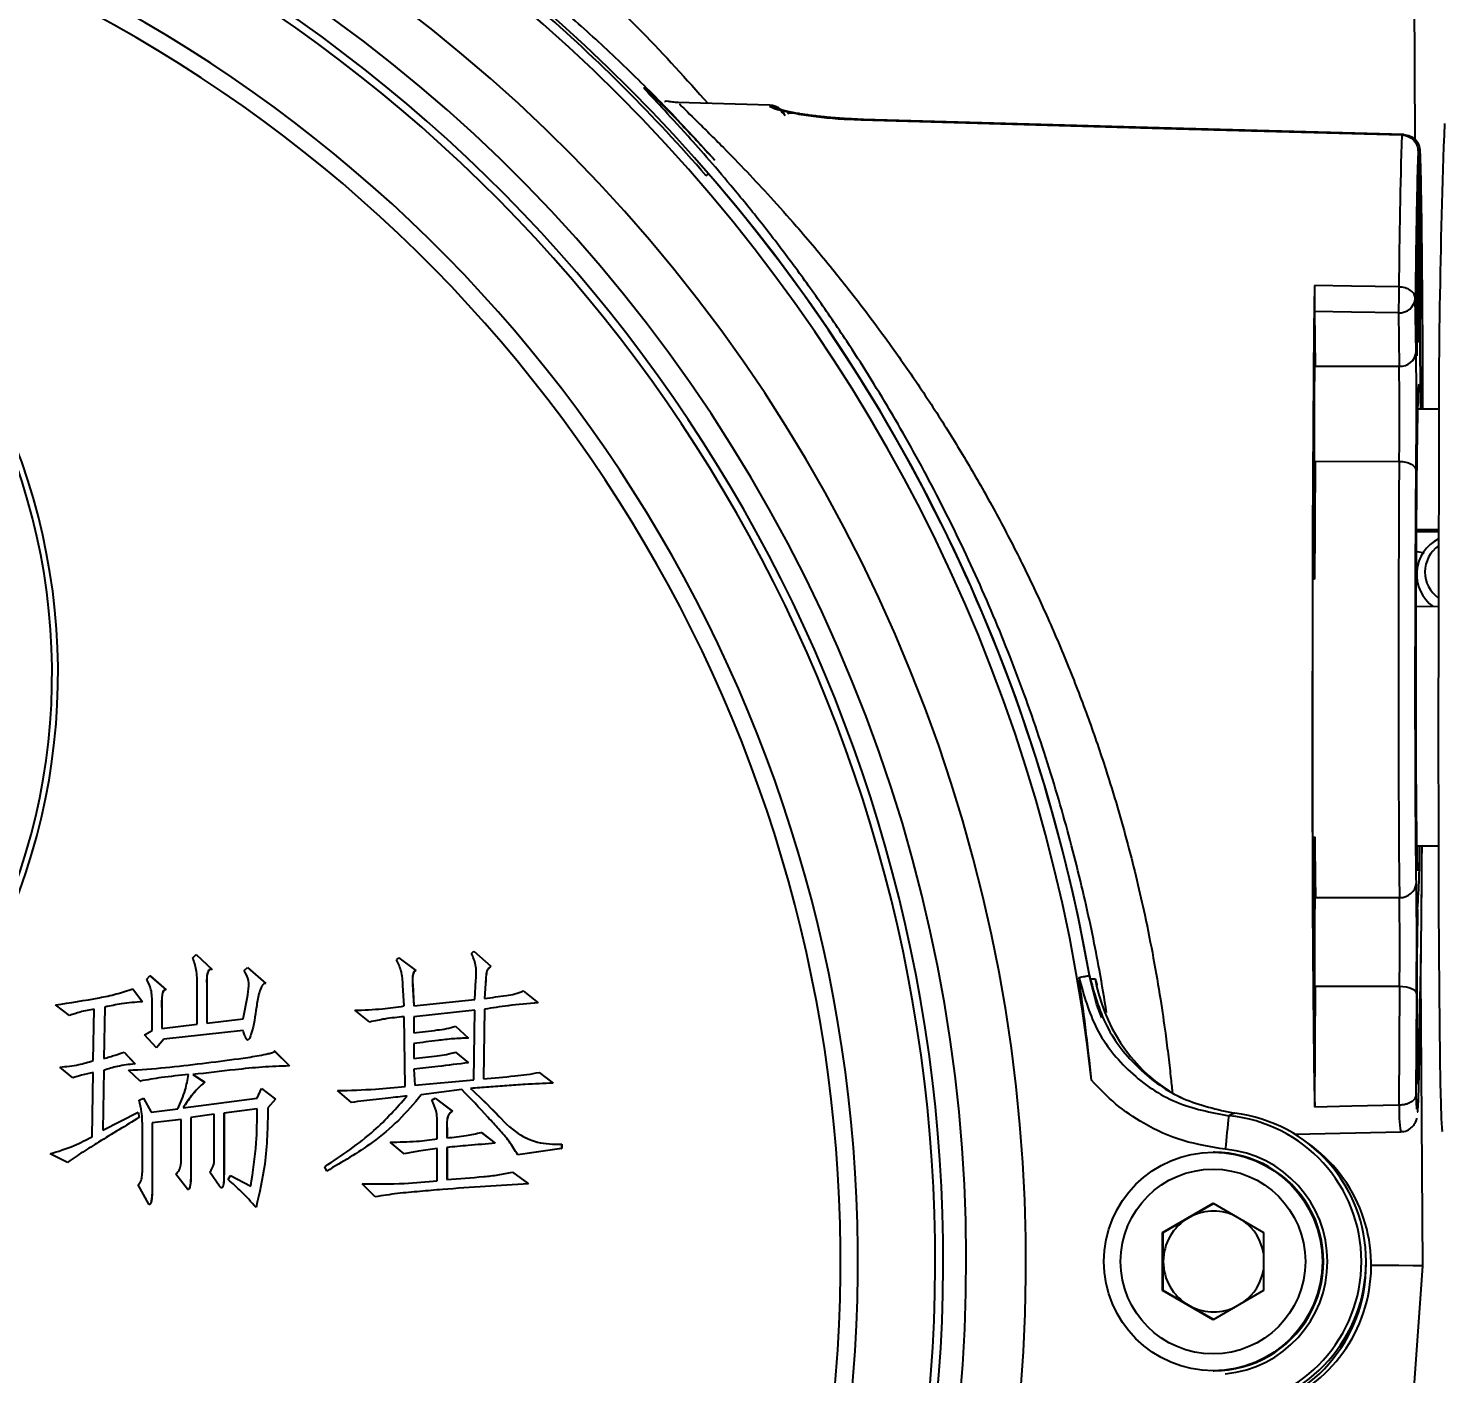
# Model space of a CAD drawing. Header units: millimetres. Extents: x 2312 to 3992, y 755 to 1943.
# Drawn here: x 2915.8 to 2991.4, y 1665 to 1737.1 of the extents above; entities that cross this region are included whole.
import ezdxf

# ---------------------------------------------------------------- set-up
doc = ezdxf.new("R2010")
doc.units = ezdxf.units.MM
doc.layers.add('标注', color=3, linetype='Continuous', lineweight=13)
doc.styles.add('SLDTEXTSTYLE1', font='txt.shx', dxfattribs={"width": 0.7, "bigfont": 'gbcbig.shx'})
doc.dimstyles.new('SLDDIMSTYLE12$0', dxfattribs={"dimtxt": 12, "dimasz": 10, "dimexe": 0, "dimexo": 0.0625, "dimgap": 0.875, "dimtad": 1, "dimdec": 1, "dimlfac": 1.8, "dimrnd": 1e-09, "dimzin": 12, "dimdsep": 46, "dimtxsty": 'SLDTEXTSTYLE1', "dimcen": 0.09, "dimdle": 8.16, "dimclrd": 3, "dimclre": 3, "dimadec": 0, "dimazin": 3, "dimtfac": 1, "dimtdec": 1, "dimtofl": 0, "dimtmove": 0, "dimatfit": 3, "dimfxl": 0, "dimfrac": 2, "dimtolj": 1, "dimlwd": 5, "dimlwe": 5, "dimarcsym": 0})

# ---------------------------------------------------------------- blocks, each defined once
blk = doc.blocks.new('*D45')
at = {"layer": 'Defpoints', "color": 0, "transparency": 16777216}
for p in [(2923.809, 1855.641), (2923.809, 1839.674), (2684.601, 1694.135)]:
    blk.add_point(p, dxfattribs=at)
at = {"layer": '标注', "color": 3, "lineweight": 5, "transparency": 16777216}
blk.add_line((2684.601, 1694.197), (2684.601, 1855.641), dxfattribs=at)
at = {"layer": '标注', "color": 3, "linetype": 'Continuous', "lineweight": 5, "transparency": 16777216}
for p, q in [((2694.601, 1855.641), (2913.809, 1855.641)), ((2923.809, 1839.736), (2923.809, 1855.641))]:
    blk.add_line(p, q, dxfattribs=at)
at = {"layer": '标注', "color": 3, "transparency": 16777216}
for points in [[(2694.601, 1857.308), (2694.601, 1853.974), (2684.601, 1855.641)], [(2913.809, 1857.308), (2913.809, 1853.974), (2923.809, 1855.641)]]:
    blk.add_solid(points, dxfattribs=at)
at = {"layer": '标注', "color": 0, "transparency": 16777216, "insert": (2804.205, 1867.944), "char_height": 10, "attachment_point": 5, "style": 'SLDTEXTSTYLE1'}
blk.add_mtext('\\A1;{\\H2.28571x;290}', dxfattribs=at)
blk = doc.blocks.new('*D30')
at = {"layer": 'Defpoints', "color": 0, "transparency": 16777216}
for p in [(2936.869, 1849.508), (2978.693, 1580.673), (3081.89, 1580.673)]:
    blk.add_point(p, dxfattribs=at)
at = {"layer": '标注', "color": 3, "lineweight": 5, "transparency": 16777216}
blk.add_line((2936.931, 1849.508), (3081.89, 1849.508), dxfattribs=at)
at = {"layer": '标注', "color": 3, "linetype": 'Continuous', "lineweight": 5, "transparency": 16777216}
for p, q in [((3081.89, 1839.508), (3081.89, 1590.673)), ((2978.755, 1580.673), (3081.89, 1580.673))]:
    blk.add_line(p, q, dxfattribs=at)
at = {"layer": '标注', "color": 3, "transparency": 16777216}
for points in [[(3080.223, 1839.508), (3083.556, 1839.508), (3081.89, 1849.508)], [(3080.223, 1590.673), (3083.556, 1590.673), (3081.89, 1580.673)]]:
    blk.add_solid(points, dxfattribs=at)
at = {"layer": '标注', "color": 0, "transparency": 16777216, "insert": (3069.586, 1715.09), "char_height": 10, "attachment_point": 5, "rotation": 90, "style": 'SLDTEXTSTYLE1'}
blk.add_mtext('\\A1;{\\H2.28571x;235}', dxfattribs=at)

msp = doc.modelspace()

# ---------------------------------------------------------------- linework, layer by layer
at = {"color": 7, "linetype": 'Continuous', "lineweight": 25}
for p, q in [((2990.101, 1731.145), (2989.817, 1774.316)), ((2955.524, 1733), (2950.566, 1733.14)), ((2955.506, 1732.953), (2955.797, 1732.813)), ((2955.523, 1732.953), (2955.506, 1732.953)), ((2960.529, 1732.23), (2959.569, 1732.281)), ((2959.65, 1732.244), (2960.414, 1732.212)), ((2960.414, 1732.212), (2960.416, 1732.21)), ((2990.254, 1730.523), (2990.252, 1723.996)), ((2990.34, 1723.996), (2990.366, 1730.523)), ((2952.109, 1729.217), (2952.236, 1729.318)), ((2990.383, 1726.095), (2990.424, 1726.095)), ((2990.145, 1719.786), (2990.101, 1722.653)), ((2984.695, 1721.945), (2984.739, 1719.017)), ((2989.195, 1721.875), (2989.239, 1719.008)), ((2984.739, 1719.017), (2989.239, 1719.008)), ((2991.388, 1716.712), (2990.28, 1716.714)), ((2984.74, 1713.922), (2989.24, 1713.912)), ((2991.353, 1710.237), (2990.162, 1710.24)), ((2990.169, 1710.154), (2991.353, 1710.152)), ((2990.204, 1709.082), (2990.569, 1709.021)), ((2984.601, 1707.627), (2984.702, 1707.627)), ((2991.339, 1706.128), (2990.142, 1706.131)), ((2984.596, 1693.785), (2984.715, 1693.784)), ((2990.23, 1693.314), (2991.338, 1693.312)), ((2984.752, 1690.552), (2984.744, 1690.856)), ((2984.752, 1690.552), (2989.252, 1690.543)), ((2924.608, 1687.317), (2924.78, 1687.489)), ((2924.78, 1687.489), (2925.642, 1686.685)), ((2924.78, 1687.489), (2924.785, 1687.489)), ((2924.785, 1687.489), (2925.646, 1686.685)), ((2939.542, 1687.547), (2939.657, 1687.662)), ((2939.657, 1687.662), (2940.576, 1686.857)), ((2939.657, 1687.662), (2939.662, 1687.662)), ((2939.662, 1687.662), (2940.581, 1686.857)), ((2927.365, 1686.628), (2927.537, 1686.8)), ((2927.537, 1686.8), (2928.514, 1685.938)), ((2935.522, 1687.202), (2935.636, 1687.317)), ((2935.636, 1687.317), (2936.556, 1686.628)), ((2935.636, 1687.317), (2935.641, 1687.317)), ((2935.641, 1687.317), (2936.56, 1686.628)), ((2940.576, 1686.857), (2940.581, 1686.857)), ((2922.138, 1686.168), (2922.31, 1686.34)), ((2922.31, 1686.34), (2923.172, 1685.594)), ((2922.31, 1686.34), (2922.315, 1686.34)), ((2922.315, 1686.34), (2923.177, 1685.594)), ((2925.642, 1686.685), (2925.646, 1686.685)), ((2936.556, 1686.628), (2936.56, 1686.628)), ((2939.715, 1685.077), (2939.772, 1686.111)), ((2972.678, 1686.179), (2972.955, 1686.178)), ((2990.499, 1670.814), (2990.396, 1686.421)), ((2921.391, 1685.651), (2921.908, 1684.962)), ((2921.391, 1685.651), (2921.396, 1685.651)), ((2921.396, 1685.651), (2921.913, 1684.962)), ((2923.172, 1685.594), (2923.177, 1685.594)), ((2924.838, 1683.755), (2924.838, 1685.823)), ((2925.355, 1685.766), (2925.355, 1683.813)), ((2925.355, 1685.766), (2925.359, 1685.766)), ((2925.359, 1685.766), (2925.359, 1683.813)), ((2935.924, 1684.732), (2935.866, 1685.823)), ((2936.383, 1685.881), (2936.441, 1684.732)), ((2936.383, 1685.881), (2936.388, 1685.881)), ((2936.388, 1685.881), (2936.445, 1684.732)), ((2940.289, 1685.938), (2940.232, 1685.134)), ((2940.294, 1685.938), (2940.236, 1685.134)), ((2940.289, 1685.938), (2940.294, 1685.938)), ((2942.299, 1685.536), (2943.104, 1684.904)), ((2942.299, 1685.536), (2942.304, 1685.536)), ((2942.304, 1685.536), (2943.108, 1684.904)), ((2984.714, 1679.317), (2984.758, 1685.798)), ((2984.758, 1685.798), (2989.258, 1685.788)), ((2989.258, 1685.788), (2989.215, 1679.415)), ((2990.165, 1685.402), (2990.128, 1679.96)), ((2918.003, 1684.215), (2917.256, 1684.789)), ((2919.266, 1681.802), (2919.324, 1684.56)), ((2919.898, 1684.675), (2919.841, 1681.917)), ((2919.902, 1684.675), (2919.845, 1681.917)), ((2919.898, 1684.675), (2919.902, 1684.675)), ((2921.908, 1684.962), (2921.913, 1684.962)), ((2922.425, 1683.411), (2922.425, 1684.847)), ((2922.942, 1684.56), (2922.942, 1683.526)), ((2922.942, 1684.56), (2922.947, 1684.56)), ((2922.947, 1684.56), (2922.947, 1683.526)), ((2934.086, 1683.87), (2933.281, 1684.502)), ((2936.441, 1684.732), (2939.715, 1685.077)), ((2939.715, 1684.502), (2936.441, 1684.158)), ((2939.715, 1684.502), (2936.445, 1684.158)), ((2939.657, 1680.768), (2939.715, 1684.502)), ((2940.232, 1684.56), (2940.174, 1680.826)), ((2940.236, 1684.56), (2940.179, 1680.826)), ((2940.232, 1684.56), (2940.236, 1684.56)), ((2943.104, 1684.904), (2943.108, 1684.904)), ((2918.003, 1684.215), (2918.007, 1684.215)), ((2922.942, 1683.526), (2924.838, 1683.755)), ((2925.355, 1683.813), (2927.308, 1684.043)), ((2934.086, 1683.87), (2934.09, 1683.87)), ((2935.981, 1680.424), (2935.924, 1684.158)), ((2936.441, 1684.158), (2936.441, 1683.296)), ((2936.441, 1684.158), (2936.445, 1684.158)), ((2936.445, 1684.158), (2936.445, 1683.296)), ((2922.023, 1683.181), (2922.425, 1683.411)), ((2922.655, 1682.492), (2922.023, 1683.181)), ((2923.057, 1682.951), (2922.655, 1682.492)), ((2923.062, 1682.951), (2922.66, 1682.492)), ((2927.308, 1683.411), (2923.057, 1682.951)), ((2923.057, 1682.951), (2923.062, 1682.951)), ((2927.312, 1683.411), (2923.062, 1682.951)), ((2938.681, 1683.641), (2939.37, 1683.009)), ((2938.681, 1683.641), (2938.685, 1683.641)), ((2938.685, 1683.641), (2939.375, 1683.009)), ((2939.37, 1683.009), (2939.375, 1683.009)), ((2920.932, 1682.262), (2921.506, 1681.63)), ((2920.932, 1682.262), (2920.936, 1682.262)), ((2920.936, 1682.262), (2921.511, 1681.63)), ((2922.655, 1682.492), (2922.66, 1682.492)), ((2927.545, 1682.921), (2927.551, 1682.921)), ((2928.973, 1682.319), (2929.778, 1681.515)), ((2928.973, 1682.319), (2928.978, 1682.319)), ((2928.978, 1682.319), (2929.782, 1681.515)), ((2936.441, 1682.722), (2936.441, 1681.917)), ((2938.681, 1682.262), (2939.37, 1681.688)), ((2938.681, 1682.262), (2938.685, 1682.262)), ((2938.685, 1682.262), (2939.375, 1681.688)), ((2918.175, 1680.883), (2917.486, 1681.458)), ((2921.506, 1681.63), (2921.511, 1681.63)), ((2929.778, 1681.515), (2929.782, 1681.515)), ((2939.37, 1681.688), (2939.375, 1681.688)), ((2918.175, 1680.883), (2918.179, 1680.883)), ((2919.209, 1677.724), (2919.266, 1681.171)), ((2919.841, 1681.285), (2919.783, 1678.069)), ((2919.845, 1681.285), (2919.788, 1678.071)), ((2919.841, 1681.285), (2919.845, 1681.285)), ((2921.794, 1680.711), (2921.162, 1681.285)), ((2921.794, 1680.711), (2921.798, 1680.711)), ((2924.608, 1681.056), (2925.24, 1680.654)), ((2924.608, 1681.056), (2924.613, 1681.056)), ((2924.613, 1681.056), (2925.244, 1680.654)), ((2936.441, 1681.343), (2936.498, 1680.481)), ((2936.441, 1681.343), (2936.445, 1681.343)), ((2936.445, 1681.343), (2936.503, 1680.482)), ((2936.498, 1680.481), (2939.657, 1680.768)), ((2943.161, 1681.171), (2943.908, 1680.596)), ((2943.161, 1681.171), (2943.166, 1681.171)), ((2943.166, 1681.171), (2943.912, 1680.596)), ((2925.24, 1680.654), (2925.244, 1680.654)), ((2928.054, 1679.792), (2928.284, 1680.309)), ((2928.284, 1680.309), (2929.031, 1679.735)), ((2933.109, 1679.562), (2932.362, 1680.194)), ((2939.025, 1680.251), (2936.843, 1679.964)), ((2939.485, 1680.309), (2939.489, 1680.309)), ((2943.908, 1680.596), (2943.912, 1680.596)), ((2990.128, 1679.96), (2990.166, 1679.205)), ((2921.736, 1679.677), (2921.966, 1679.792)), ((2921.966, 1679.792), (2922.368, 1679.045)), ((2921.966, 1679.792), (2921.97, 1679.792)), ((2921.97, 1679.792), (2922.372, 1679.046)), ((2922.368, 1679.045), (2923.804, 1679.218)), ((2924.091, 1679.275), (2928.054, 1679.792)), ((2928.054, 1679.218), (2926.274, 1678.988)), ((2928.059, 1679.218), (2926.278, 1678.988)), ((2929.031, 1679.735), (2928.629, 1679.275)), ((2933.109, 1679.562), (2933.114, 1679.562)), ((2937.417, 1679.677), (2937.589, 1679.792)), ((2937.589, 1679.792), (2938.508, 1679.103)), ((2937.589, 1679.792), (2937.594, 1679.792)), ((2937.594, 1679.792), (2938.513, 1679.103)), ((2977.636, 1679.766), (2977.462, 1679.854)), ((2919.783, 1678.069), (2921.679, 1679.045)), ((2921.679, 1679.045), (2921.736, 1678.758)), ((2921.679, 1679.045), (2921.683, 1679.045)), ((2921.736, 1678.758), (2921.741, 1678.758)), ((2923.976, 1678.643), (2922.425, 1678.471)), ((2922.425, 1678.471), (2922.425, 1675.082)), ((2922.425, 1678.471), (2922.43, 1678.471)), ((2923.976, 1678.643), (2922.43, 1678.471)), ((2922.43, 1678.471), (2922.43, 1675.082)), ((2923.976, 1676.69), (2923.976, 1678.643)), ((2925.757, 1678.93), (2924.493, 1678.758)), ((2924.493, 1678.758), (2924.493, 1675.714)), ((2924.493, 1678.758), (2924.498, 1678.758)), ((2925.757, 1678.93), (2924.498, 1678.758)), ((2924.498, 1678.758), (2924.498, 1675.714)), ((2925.757, 1676.633), (2925.757, 1678.93)), ((2926.274, 1678.988), (2926.274, 1675.714)), ((2926.274, 1678.988), (2926.278, 1678.988)), ((2926.278, 1678.988), (2926.278, 1675.714)), ((2938.508, 1679.103), (2938.513, 1679.103)), ((2921.908, 1675.943), (2921.908, 1678.241)), ((2937.704, 1677.609), (2937.704, 1678.356)), ((2938.221, 1678.184), (2938.221, 1677.667)), ((2938.221, 1678.184), (2938.226, 1678.184)), ((2938.226, 1678.184), (2938.226, 1677.667)), ((2940.059, 1677.954), (2940.806, 1677.379)), ((2940.059, 1677.954), (2940.064, 1677.954)), ((2940.064, 1677.954), (2940.811, 1677.379)), ((2983.648, 1677.857), (2989.321, 1677.993)), ((2935.924, 1676.805), (2935.177, 1677.437)), ((2937.704, 1675.369), (2937.704, 1677.092)), ((2938.221, 1677.15), (2938.221, 1675.426)), ((2938.221, 1677.15), (2938.226, 1677.15)), ((2938.226, 1677.15), (2938.226, 1675.426)), ((2940.806, 1677.379), (2940.811, 1677.379)), ((2944.367, 1677.092), (2942.012, 1676.747)), ((2944.372, 1677.092), (2942.017, 1676.747)), ((2944.367, 1677.322), (2944.367, 1677.092)), ((2944.367, 1677.322), (2944.372, 1677.322)), ((2944.367, 1677.092), (2944.372, 1677.092)), ((2944.372, 1677.322), (2944.372, 1677.092)), ((2979.343, 1676.889), (2979.281, 1676.889)), ((2917.888, 1676.345), (2916.969, 1676.805)), ((2917.888, 1676.345), (2917.892, 1676.345)), ((2935.924, 1676.805), (2935.928, 1676.805)), ((2942.012, 1676.747), (2942.017, 1676.747)), ((2924.321, 1674.909), (2923.689, 1675.714)), ((2924.493, 1675.714), (2924.498, 1675.714)), ((2926.044, 1675.082), (2925.527, 1675.828)), ((2926.274, 1675.714), (2926.278, 1675.714)), ((2926.504, 1675.426), (2926.618, 1675.656)), ((2926.618, 1675.656), (2927.71, 1675.082)), ((2926.618, 1675.656), (2926.623, 1675.656)), ((2926.623, 1675.656), (2927.714, 1675.082)), ((2931.788, 1675.886), (2931.673, 1676.116)), ((2931.788, 1675.886), (2931.792, 1675.886)), ((2941.725, 1675.828), (2942.587, 1675.197)), ((2941.725, 1675.828), (2941.73, 1675.828)), ((2922.253, 1674.105), (2921.679, 1675.139)), ((2922.425, 1675.082), (2922.43, 1675.082)), ((2924.357, 1674.896), (2924.363, 1674.896)), ((2926.145, 1674.992), (2926.149, 1674.992)), ((2934.373, 1674.507), (2933.684, 1675.197)), ((2942.587, 1675.197), (2942.591, 1675.197)), ((2922.287, 1674.094), (2922.293, 1674.094)), ((2927.997, 1673.933), (2928.001, 1673.933)), ((2934.373, 1674.507), (2934.377, 1674.507)), ((2976.563, 1672.598), (2979.262, 1674.157)), ((2977.948, 1673.377), (2979.28, 1674.146)), ((2979.262, 1674.157), (2981.962, 1672.598)), ((2976.598, 1672.598), (2977.948, 1673.377)), ((2976.563, 1669.48), (2976.563, 1672.598)), ((2976.598, 1672.598), (2976.563, 1672.598)), ((2976.598, 1671.039), (2976.598, 1672.598)), ((2981.962, 1672.598), (2981.962, 1669.48)), ((2976.598, 1669.48), (2976.598, 1671.039)), ((2986.821, 1618.317), (2990.499, 1670.814)), ((2979.262, 1667.921), (2976.563, 1669.48)), ((2976.598, 1669.48), (2976.563, 1669.48)), ((2977.948, 1668.701), (2976.598, 1669.48)), ((2981.962, 1669.48), (2979.262, 1667.921)), ((2979.28, 1667.932), (2977.948, 1668.701)), ((2979.262, 1665.189), (2979.325, 1665.189))]:
    msp.add_line(p, q, dxfattribs=at)
at = {"color": 7, "linetype": 'Continuous', "lineweight": 25, "flags": 128}
for points in [[(2960.414, 1732.212), (2976.634, 1731.759), (2989.377, 1731.404)], [(2989.379, 1731.422), (2976.274, 1731.788), (2960.416, 1732.23)], [(2989.49, 1731.422), (2976.386, 1731.788), (2960.529, 1732.23)], [(2989.379, 1731.422), (2989.379, 1731.425), (2989.377, 1731.404)], [(2990.184, 1719.571), (2990.195, 1719.744), (2990.207, 1720.246), (2990.217, 1721.033), (2990.225, 1722.036), (2990.23, 1723.165), (2990.231, 1724.319), (2990.229, 1725.397), (2990.224, 1726.302), (2990.216, 1726.954), (2990.206, 1727.295), (2990.194, 1727.295), (2990.183, 1726.954), (2990.172, 1726.302), (2990.163, 1725.397), (2990.156, 1724.319), (2990.153, 1723.165), (2990.153, 1722.036), (2990.156, 1721.033), (2990.163, 1720.246), (2990.173, 1719.744), (2990.184, 1719.571)], [(2990.424, 1726.095), (2990.412, 1726.495), (2990.399, 1726.534), (2990.386, 1726.208), (2990.373, 1725.542), (2990.362, 1724.588), (2990.353, 1723.418), (2990.347, 1722.122), (2990.345, 1720.799), (2990.347, 1719.549), (2990.352, 1718.47)], [(2990.494, 1716.714), (2990.489, 1718.088), (2990.477, 1720.444), (2990.462, 1722.583), (2990.444, 1724.476), (2990.424, 1726.095)], [(2984.695, 1723.332), (2984.672, 1721.015), (2984.65, 1718.505), (2984.631, 1715.831), (2984.615, 1713.026), (2984.601, 1710.123), (2984.591, 1707.159), (2984.584, 1704.169), (2984.58, 1701.189), (2984.58, 1698.256), (2984.583, 1695.405), (2984.589, 1692.671), (2984.598, 1690.086), (2984.611, 1687.684), (2984.626, 1685.492), (2984.645, 1683.537), (2984.666, 1681.843), (2984.689, 1680.431), (2984.714, 1679.317)], [(2989.22, 1723.262), (2986.686, 1723.301), (2984.695, 1723.332)], [(2989.195, 1721.875), (2986.675, 1721.914), (2984.695, 1721.945)], [(2990.352, 1718.47), (2990.369, 1717.304), (2990.375, 1716.714)], [(2989.24, 1713.912), (2989.224, 1711.929), (2989.212, 1709.808), (2989.202, 1707.594), (2989.195, 1705.328), (2989.191, 1703.057), (2989.191, 1700.824), (2989.194, 1698.673), (2989.199, 1696.648), (2989.209, 1694.788), (2989.22, 1693.129), (2989.235, 1691.705), (2989.252, 1690.543)], [(2989.24, 1713.912), (2989.415, 1713.903), (2989.585, 1713.874), (2989.741, 1713.828), (2989.878, 1713.766), (2989.991, 1713.691), (2990.075, 1713.606), (2990.128, 1713.513), (2990.146, 1713.416)], [(2984.702, 1707.627), (2984.7, 1708.967), (2984.694, 1710.168), (2984.686, 1711.179), (2984.675, 1711.958), (2984.663, 1712.472), (2984.649, 1712.7), (2984.635, 1712.633), (2984.62, 1712.272)], [(2991.363, 1712.454), (2991.351, 1709.604), (2991.341, 1706.7), (2991.334, 1703.777), (2991.331, 1700.868), (2991.331, 1698.008), (2991.334, 1695.23), (2991.34, 1692.566), (2991.35, 1690.048), (2991.362, 1687.706), (2991.377, 1685.567), (2991.395, 1683.655), (2991.416, 1681.994), (2991.438, 1680.603), (2991.463, 1679.498), (2991.489, 1678.693), (2991.516, 1678.195), (2991.545, 1678.012), (2991.547, 1678.011)], [(2984.62, 1712.272), (2984.608, 1709.411), (2984.598, 1706.495), (2984.592, 1703.56), (2984.589, 1700.644), (2984.589, 1697.783), (2984.593, 1695.012), (2984.6, 1692.366), (2984.61, 1689.878), (2984.623, 1687.579)], [(2984.623, 1687.579), (2984.637, 1687.526), (2984.651, 1687.753), (2984.665, 1688.252), (2984.679, 1689.002), (2984.691, 1689.974), (2984.701, 1691.128), (2984.71, 1692.419), (2984.716, 1693.796)], [(2973.302, 1684.101), (2973.034, 1684.789), (2972.678, 1686.179)], [(2989.258, 1685.788), (2989.434, 1685.78), (2989.603, 1685.758), (2989.759, 1685.722), (2989.897, 1685.674), (2990.01, 1685.616), (2990.094, 1685.549), (2990.147, 1685.477), (2990.165, 1685.402)], [(2989.215, 1679.415), (2986.694, 1679.36), (2984.714, 1679.317)], [(2990.499, 1670.814), (2990.401, 1670.814), (2989.978, 1670.815), (2989.223, 1670.817), (2988.138, 1670.819), (2987.738, 1670.82)]]:
    msp.add_lwpolyline(points, dxfattribs=at)
at = {"color": 7, "linetype": 'Continuous', "lineweight": 25}
for centre, radius in [((2979.271, 1671.039), 5.85), ((2979.262, 1671.039), 4.95)]:
    msp.add_circle(centre, radius, dxfattribs=at)
for centre, radius, start, end in [((2884.855, 1671.041), 88.439, 6.30217, 83.69501), ((2884.962, 1671.041), 89.012, 9.79137, 79.96082), ((2884.857, 1671.042), 84.364, 293.33387, 288.10146), ((2883.699, 1671.044), 82.329, 297.88303, 286.45354), ((2883.505, 1671.044), 81.303, 353.64683, 186.35318), ((2883.496, 1671.044), 80.884, 353.64681, 186.3532), ((2883.457, 1671.044), 76.784, 353.328, 186.67202), ((2883.453, 1671.044), 75.854, 353.328, 186.67202), ((2884.935, 1671.042), 88.863, 40.89394, 49.10323), ((2883.451, 1702.541), 33.618, 334.65045, 85.3471), ((2883.452, 1702.541), 33.936, 334.65055, 85.347), ((3300.115, 1721.317), 310.901, 178.14084, 179.64159), ((3423.92, 1715.607), 432.568, 177.82659, 180.41759), ((2884.958, 1671.039), 89.009, 9.91396, 40.90033), ((2990.219, 1723.932), 0.137, 27.77271, 74.45204), ((2989.252, 1722.725), 0.852, 266.15079, 355.12714), ((2989.296, 1719.858), 0.852, 266.15079, 355.12714), ((2719.426, 1716.4), 269.825, 359.4717, 0.55369), ((2989.353, 1710.148), 0.816, 0.41741, 6.43293), ((2992.299, 1707.861), 2.128, 116.43812, 234.49335), ((2992.313, 1707.984), 1.699, 124.54165, 235.08697), ((2707.08, 1692.267), 283.366, 357.62762, 0.21174), ((2943.52, 1693.007), 46.806, 356.19034, 0.37598), ((2989.298, 1691.402), 0.861, 266.9029, 356.15911), ((2738.368, 1687.843), 250.898, 359.53075, 0.6165), ((3280.039, 1684.597), 289.864, 178.9524, 180.80263), ((2981.824, 1687.709), 9, 189.79184, 237.00532), ((2995.328, 1679.057), 6.101, 176.63568, 190.04334), ((3027.277, 1673.019), 47.527, 172.95537, 175.12721), ((2979.37, 1671.039), 7.844, 275.40464, 84.59536), ((2979.46, 1671.039), 8.001, 276.91879, 83.08121), ((2979.352, 1671.039), 6.044, 275.40478, 84.59521), ((2979.737, 1670.836), 8.001, 276.80745, 55.06344), ((2979.334, 1671.039), 5.85, 269.91095, 89.99793), ((2979.298, 1671.039), 2.7, 120.00192, 180.00053), ((2979.298, 1671.039), 2.7, 66.58835, 120.00141), ((2979.298, 1671.039), 2.7, 9.33613, 53.40882), ((2979.298, 1671.039), 2.7, 179.99946, 239.99809), ((2979.46, 1670.837), 8.001, 276.80651, 0.66311), ((2979.298, 1671.039), 2.7, 306.60925, 350.66398), ((2979.298, 1671.039), 2.7, 239.9986, 293.39346)]:
    msp.add_arc(centre, radius, start, end, dxfattribs=at)
for points, knots in [([(2952.565, 1730.06), (2951.766, 1730.937), (2950.199, 1732.657), (2947.754, 1735.088), (2945.313, 1737.35), (2942.878, 1739.444), (2940.084, 1741.682), (2936.894, 1744.024), (2933.276, 1746.418), (2929.643, 1748.579), (2925.419, 1750.833), (2920.569, 1753.077), (2915.087, 1755.186), (2909.645, 1756.875), (2904.42, 1758.169), (2901.072, 1758.73), (2899.481, 1758.997)], [0, 0, 0, 0, 0.059474, 0.116645, 0.171535, 0.224169, 0.274574, 0.346546, 0.416181, 0.4836, 0.548936, 0.644489, 0.737549, 0.828705, 0.91858, 1, 1, 1, 1]), ([(2938.304, 1745.847), (2940.104, 1744.457), (2943.741, 1741.649), (2948.371, 1737.364), (2951.045, 1734.388), (2952.209, 1733.094)], [0, 0, 0, 0, 0.356319, 0.719883, 1, 1, 1, 1]), ([(2973.557, 1684.373), (2973.439, 1685.114), (2973.137, 1687.013), (2972.385, 1690.61), (2971.287, 1694.931), (2969.887, 1699.458), (2968.222, 1703.985), (2966.311, 1708.434), (2964.215, 1712.678), (2961.966, 1716.697), (2959.899, 1719.995), (2958.077, 1722.666), (2956.541, 1724.781), (2955.036, 1726.737), (2953.596, 1728.51), (2952.272, 1730.066), (2950.903, 1731.612), (2949.643, 1732.977), (2948.796, 1733.879), (2948.725, 1733.989), (2949.038, 1733.708), (2949.588, 1733.18), (2950.672, 1732.108), (2951.923, 1730.755), (2952.565, 1730.06)], [0, 0, 0, 0, 0.0343132, 0.0878986, 0.1415035, 0.195168, 0.2490164, 0.3018323, 0.3558765, 0.4091071, 0.4630114, 0.4990797, 0.5347056, 0.5701225, 0.6069844, 0.6426226, 0.6773713, 0.7310713, 0.7847087, 0.8382807, 0.8652022, 0.8921858, 0.9446938, 1, 1, 1, 1]), ([(2950.612, 1733.138), (2950.586, 1733.139), (2950.529, 1733.141), (2950.418, 1733.15), (2950.212, 1733.174), (2950.017, 1733.206), (2949.891, 1733.216), (2949.897, 1733.171), (2949.899, 1733.156)], [0, 0, 0, 0, 0.026676, 0.057632, 0.138171, 0.3921, 0.783018, 1, 1, 1, 1]), ([(2950.691, 1733.068), (2950.687, 1733.064), (2950.675, 1733.054), (2951.389, 1732.363), (2952.261, 1731.505), (2953.134, 1730.632), (2954.227, 1729.501), (2955.557, 1728.079), (2956.788, 1726.704), (2957.904, 1725.397), (2958.831, 1724.276), (2959.797, 1723.07), (2960.817, 1721.748), (2962.028, 1720.106), (2963.421, 1718.115), (2964.908, 1715.831), (2966.388, 1713.392), (2967.781, 1710.904), (2969.111, 1708.32), (2970.375, 1705.635), (2971.537, 1702.907), (2972.6, 1700.132), (2973.698, 1696.93), (2974.741, 1693.353), (2975.545, 1689.985), (2976.088, 1687.244), (2976.449, 1685.118), (2976.701, 1683.371), (2976.879, 1681.966), (2977.003, 1680.881), (2977.062, 1680.299), (2977.089, 1680.043)], [0, 0, 0, 0, 0.0382538, 0.0944307, 0.1204063, 0.1471857, 0.1856648, 0.2201162, 0.2559131, 0.2799574, 0.3029562, 0.3232029, 0.3492041, 0.3754695, 0.4092054, 0.4485119, 0.4833746, 0.5192555, 0.5564037, 0.5916679, 0.6289375, 0.6658534, 0.7021549, 0.7570349, 0.8117615, 0.8480077, 0.886012, 0.92098, 0.9482982, 0.9772333, 1, 1, 1, 1]), ([(2955.506, 1732.953), (2955.591, 1732.944), (2955.764, 1732.925), (2955.996, 1732.802), (2956.151, 1732.678), (2956.202, 1732.587), (2956.21, 1732.573)], [0, 0, 0, 0, 0.305035, 0.623077, 0.941036, 1, 1, 1, 1]), ([(2956.335, 1732.431), (2956.305, 1732.496), (2956.262, 1732.589), (2956.143, 1732.73), (2956.039, 1732.822), (2955.92, 1732.897), (2955.75, 1732.973), (2955.611, 1732.989), (2955.52, 1733)], [0, 0, 0, 0, 0.332802, 0.468549, 0.587587, 0.697015, 0.801407, 1, 1, 1, 1]), ([(2955.797, 1732.813), (2955.981, 1732.761), (2956.355, 1732.656), (2957.302, 1732.482), (2958.41, 1732.331), (2959.234, 1732.273), (2959.65, 1732.244)], [0, 0, 0, 0, 0.246705, 0.499768, 0.746875, 1, 1, 1, 1]), ([(2957.089, 1732.548), (2956.975, 1732.566), (2956.562, 1732.631), (2956.306, 1732.698), (2956.121, 1732.746)], [0, 0, 0, 0, 0.277334, 1, 1, 1, 1]), ([(2960.416, 1732.23), (2960.066, 1732.247), (2959.394, 1732.279), (2958.47, 1732.364), (2957.71, 1732.453), (2957.129, 1732.534), (2956.736, 1732.578), (2956.526, 1732.584), (2956.478, 1732.534), (2956.462, 1732.517)], [0, 0, 0, 0, 0.198793, 0.381229, 0.546894, 0.695734, 0.827365, 0.942292, 1, 1, 1, 1]), ([(2989.493, 1731.403), (2989.492, 1731.414), (2989.492, 1731.431), (2989.49, 1731.421), (2989.49, 1731.417)], [0, 0, 0, 0, 0.673902, 1, 1, 1, 1]), ([(2990.254, 1730.523), (2990.238, 1730.127), (2990.208, 1729.339), (2990.167, 1727.391), (2990.131, 1725.163), (2990.111, 1723.493), (2990.101, 1722.653)], [0, 0, 0, 0, 0.28139, 0.559401, 0.778375, 1, 1, 1, 1]), ([(2990.511, 1716.714), (2990.509, 1717.379), (2990.504, 1719.639), (2990.484, 1722.952), (2990.453, 1726.427), (2990.413, 1729.092), (2990.381, 1730.045), (2990.366, 1730.522)], [0, 0, 0, 0, 0.0944782, 0.320815, 0.54724, 0.7730007, 1, 1, 1, 1]), ([(2990.252, 1723.996), (2990.252, 1723.603), (2990.252, 1722.736), (2990.258, 1721.565), (2990.265, 1721.074), (2990.269, 1720.831)], [0, 0, 0, 0, 0.295941, 0.651394, 1, 1, 1, 1]), ([(2990.271, 1720.675), (2990.277, 1720.504), (2990.288, 1720.157), (2990.306, 1720.569), (2990.322, 1721.522), (2990.334, 1722.731), (2990.338, 1723.601), (2990.34, 1723.996)], [0, 0, 0, 0, 0.221861, 0.451438, 0.663404, 0.847078, 1, 1, 1, 1]), ([(2984.695, 1723.332), (2984.695, 1723.278), (2984.694, 1723.174), (2984.693, 1722.988), (2984.692, 1722.79), (2984.692, 1722.586), (2984.692, 1722.387), (2984.692, 1722.209), (2984.693, 1722.056), (2984.694, 1721.983), (2984.695, 1721.945)], [0, 0, 0, 0, 0.128363, 0.250012, 0.371657, 0.500006, 0.628355, 0.750007, 0.871656, 1, 1, 1, 1]), ([(2989.22, 1723.262), (2989.219, 1723.21), (2989.219, 1723.105), (2989.217, 1722.917), (2989.214, 1722.717), (2989.211, 1722.516), (2989.207, 1722.321), (2989.203, 1722.142), (2989.199, 1721.986), (2989.197, 1721.912), (2989.195, 1721.875)], [0, 0, 0, 0, 0.123425, 0.25, 0.376575, 0.5, 0.623425, 0.75, 0.876575, 1, 1, 1, 1]), ([(2990.278, 1720.451), (2990.278, 1720.456), (2990.277, 1720.469), (2990.272, 1720.612), (2990.27, 1720.776), (2990.269, 1720.831)], [0, 0, 0, 0, 0.25505, 0.751053, 1, 1, 1, 1]), ([(2990.157, 1718.302), (2990.156, 1718.395), (2990.154, 1719.018), (2990.149, 1719.433), (2990.145, 1719.786)], [0, 0, 0, 0, 0.150088, 1, 1, 1, 1]), ([(2990.282, 1718.051), (2990.274, 1718.004), (2990.257, 1717.908), (2990.231, 1717.142), (2990.206, 1715.937), (2990.183, 1714.301), (2990.162, 1712.311), (2990.146, 1710.04), (2990.133, 1707.577), (2990.128, 1705.869), (2990.126, 1705.014)], [0, 0, 0, 0, 0.119448, 0.245241, 0.371034, 0.496828, 0.622621, 0.748414, 0.874207, 1, 1, 1, 1]), ([(2990.146, 1713.416), (2990.148, 1713.684), (2990.152, 1714.214), (2990.157, 1715.105), (2990.159, 1716.021), (2990.16, 1716.933), (2990.159, 1717.711), (2990.157, 1718.135), (2990.157, 1718.302)], [0, 0, 0, 0, 0.178275, 0.353575, 0.531078, 0.707751, 0.884822, 1, 1, 1, 1]), ([(2984.74, 1713.922), (2984.732, 1712.934), (2984.716, 1710.958), (2984.707, 1708.722), (2984.702, 1707.605)], [0, 0, 0, 0, 0.500121, 1, 1, 1, 1]), ([(2990.158, 1691.345), (2990.149, 1691.909), (2990.132, 1693.079), (2990.113, 1695.703), (2990.101, 1698.94), (2990.098, 1702.681), (2990.106, 1706.566), (2990.122, 1710.276), (2990.138, 1712.396), (2990.146, 1713.416)], [0, 0, 0, 0, 0.129632, 0.269015, 0.415108, 0.563802, 0.717362, 0.863959, 1, 1, 1, 1]), ([(2990.126, 1705.014), (2990.124, 1704.16), (2990.122, 1702.452), (2990.124, 1699.988), (2990.131, 1697.717), (2990.143, 1695.728), (2990.159, 1694.092), (2990.179, 1692.887), (2990.202, 1692.12), (2990.218, 1692.024), (2990.226, 1691.977)], [0, 0, 0, 0, 0.125794, 0.251588, 0.377382, 0.503176, 0.62897, 0.754764, 0.880558, 1, 1, 1, 1]), ([(2984.715, 1693.79), (2984.719, 1693.307), (2984.73, 1692.03), (2984.744, 1691.119), (2984.752, 1690.552)], [0, 0, 0, 0, 0.377487, 1, 1, 1, 1]), ([(2990.212, 1679.036), (2990.217, 1679.031), (2990.241, 1679.013), (2990.283, 1680.056), (2990.335, 1682.119), (2990.384, 1685.201), (2990.428, 1688.935), (2990.451, 1691.885), (2990.462, 1693.314)], [0, 0, 0, 0, 0.064411, 0.253895, 0.443434, 0.633036, 0.82228, 1, 1, 1, 1]), ([(2990.165, 1685.402), (2990.169, 1686.003), (2990.175, 1687.252), (2990.175, 1689.109), (2990.169, 1690.542), (2990.161, 1691.084), (2990.158, 1691.345)], [0, 0, 0, 0, 0.270569, 0.56235, 0.789429, 1, 1, 1, 1]), ([(2984.737, 1690.92), (2984.736, 1690.925), (2984.733, 1690.96), (2984.726, 1690.801), (2984.717, 1690.437), (2984.708, 1689.852), (2984.701, 1689.11), (2984.696, 1688.252), (2984.694, 1687.641), (2984.693, 1687.336)], [0, 0, 0, 0, 0.027493, 0.189577, 0.351662, 0.513746, 0.675831, 0.837915, 1, 1, 1, 1]), ([(2939.772, 1686.111), (2939.789, 1686.39), (2939.818, 1686.888), (2939.626, 1687.346), (2939.542, 1687.547)], [0, 0, 0, 0, 0.561763, 1, 1, 1, 1]), ([(2924.838, 1685.823), (2924.839, 1686.11), (2924.842, 1686.621), (2924.679, 1687.105), (2924.608, 1687.317)], [0, 0, 0, 0, 0.561133, 1, 1, 1, 1]), ([(2935.866, 1685.823), (2935.85, 1686.094), (2935.82, 1686.576), (2935.613, 1687.011), (2935.522, 1687.202)], [0, 0, 0, 0, 0.561121, 1, 1, 1, 1]), ([(2940.576, 1686.857), (2940.506, 1686.794), (2940.364, 1686.666), (2940.302, 1686.324), (2940.294, 1686.085), (2940.289, 1685.938)], [0, 0, 0, 0, 0.275466, 0.557059, 1, 1, 1, 1]), ([(2940.581, 1686.857), (2940.511, 1686.794), (2940.368, 1686.666), (2940.307, 1686.324), (2940.299, 1686.085), (2940.294, 1685.938)], [0, 0, 0, 0, 0.275466, 0.557059, 1, 1, 1, 1]), ([(2984.693, 1687.336), (2984.693, 1686.931), (2984.692, 1686.122), (2984.696, 1685.04), (2984.703, 1684.234), (2984.712, 1683.778), (2984.719, 1683.781), (2984.722, 1683.782)], [0, 0, 0, 0, 0.214843, 0.429686, 0.644529, 0.859371, 1, 1, 1, 1]), ([(2922.425, 1684.847), (2922.426, 1685.107), (2922.428, 1685.571), (2922.226, 1685.986), (2922.138, 1686.168)], [0, 0, 0, 0, 0.562025, 1, 1, 1, 1]), ([(2925.642, 1686.685), (2925.62, 1686.691), (2925.575, 1686.702), (2925.506, 1686.683), (2925.454, 1686.636), (2925.355, 1686.463), (2925.342, 1686.155), (2925.351, 1685.885), (2925.355, 1685.766)], [0, 0, 0, 0, 0.062998, 0.125209, 0.188056, 0.250717, 0.669437, 1, 1, 1, 1]), ([(2925.579, 1686.696), (2925.556, 1686.692), (2925.51, 1686.685), (2925.458, 1686.636), (2925.36, 1686.464), (2925.346, 1686.155), (2925.355, 1685.885), (2925.359, 1685.766)], [0, 0, 0, 0, 0.06626, 0.133342, 0.200226, 0.647162, 1, 1, 1, 1]), ([(2927.308, 1684.043), (2927.407, 1684.525), (2927.545, 1685.195), (2927.644, 1686.102), (2927.458, 1686.452), (2927.365, 1686.628)], [0, 0, 0, 0, 0.561219, 0.781076, 1, 1, 1, 1]), ([(2936.556, 1686.628), (2936.524, 1686.613), (2936.461, 1686.584), (2936.402, 1686.454), (2936.362, 1686.221), (2936.375, 1686.017), (2936.383, 1685.881)], [0, 0, 0, 0, 0.123815, 0.249054, 0.499215, 1, 1, 1, 1]), ([(2936.56, 1686.628), (2936.529, 1686.613), (2936.466, 1686.584), (2936.407, 1686.454), (2936.367, 1686.221), (2936.379, 1686.017), (2936.388, 1685.881)], [0, 0, 0, 0, 0.123815, 0.249054, 0.499215, 1, 1, 1, 1]), ([(2972.083, 1686.257), (2972.186, 1686.278), (2972.371, 1686.315), (2972.557, 1686.349), (2972.638, 1686.364)], [0, 0, 0, 0, 0.56, 1, 1, 1, 1]), ([(2972.759, 1680.749), (2972.653, 1681.711), (2972.438, 1683.643), (2972.202, 1685.383), (2972.083, 1686.257)], [0, 0, 0, 0, 0.4975573, 1, 1, 1, 1]), ([(2972.083, 1686.257), (2972.343, 1685.31), (2972.864, 1683.415), (2974.744, 1681.091), (2977.212, 1679.402), (2979.143, 1679.032), (2980.109, 1678.848)], [0, 0, 0, 0, 0.249693, 0.49994, 0.749953, 1, 1, 1, 1]), ([(2972.638, 1686.364), (2972.891, 1685.435), (2973.397, 1683.579), (2975.213, 1681.29), (2977.597, 1679.596), (2979.481, 1679.187), (2980.424, 1678.982)], [0, 0, 0, 0, 0.250047, 0.499449, 0.749396, 1, 1, 1, 1]), ([(2972.955, 1686.178), (2972.966, 1686.168), (2972.978, 1686.157), (2973.035, 1685.87), (2973.042, 1685.832)], [0, 0, 0, 0, 0.8689996, 1, 1, 1, 1]), ([(2917.256, 1684.789), (2918.037, 1684.908), (2919.124, 1685.074), (2920.508, 1685.356), (2921.097, 1685.553), (2921.391, 1685.651)], [0, 0, 0, 0, 0.560163, 0.780247, 1, 1, 1, 1]), ([(2923.172, 1685.594), (2923.147, 1685.595), (2923.098, 1685.597), (2923.022, 1685.529), (2922.966, 1685.369), (2922.924, 1685.037), (2922.935, 1684.751), (2922.942, 1684.56)], [0, 0, 0, 0, 0.0623418, 0.1250621, 0.2498205, 0.4997334, 1, 1, 1, 1]), ([(2923.177, 1685.594), (2923.152, 1685.595), (2923.103, 1685.597), (2923.026, 1685.529), (2922.97, 1685.369), (2922.929, 1685.037), (2922.939, 1684.751), (2922.947, 1684.56)], [0, 0, 0, 0, 0.062342, 0.125062, 0.24982, 0.499733, 1, 1, 1, 1]), ([(2928.514, 1685.938), (2928.483, 1685.938), (2928.421, 1685.938), (2928.327, 1685.853), (2928.229, 1685.666), (2928.107, 1685.261), (2927.978, 1684.431), (2927.87, 1683.629), (2927.682, 1683.072), (2927.624, 1682.957), (2927.578, 1682.926), (2927.548, 1682.919), (2927.517, 1682.925), (2927.487, 1682.954), (2927.453, 1683), (2927.413, 1683.076), (2927.36, 1683.214), (2927.328, 1683.334), (2927.308, 1683.411)], [0, 0, 0, 0, 0.023224, 0.046795, 0.093507, 0.187123, 0.374543, 0.749392, 0.811774, 0.835286, 0.847382, 0.853304, 0.858912, 0.871473, 0.884325, 0.90349, 0.938093, 1, 1, 1, 1]), ([(2940.232, 1685.134), (2940.623, 1685.186), (2941.168, 1685.259), (2941.87, 1685.358), (2942.157, 1685.477), (2942.299, 1685.536)], [0, 0, 0, 0, 0.561218, 0.781778, 1, 1, 1, 1]), ([(2919.324, 1684.56), (2919.071, 1684.516), (2918.621, 1684.438), (2918.191, 1684.283), (2918.003, 1684.215)], [0, 0, 0, 0, 0.560388, 1, 1, 1, 1]), ([(2921.908, 1684.962), (2921.53, 1684.93), (2920.854, 1684.873), (2920.19, 1684.735), (2919.898, 1684.675)], [0, 0, 0, 0, 0.559766, 1, 1, 1, 1]), ([(2921.913, 1684.962), (2921.535, 1684.93), (2920.859, 1684.873), (2920.195, 1684.735), (2919.902, 1684.675)], [0, 0, 0, 0, 0.559766, 1, 1, 1, 1]), ([(2933.281, 1684.502), (2933.777, 1684.519), (2934.662, 1684.549), (2935.538, 1684.676), (2935.924, 1684.732)], [0, 0, 0, 0, 0.559714, 1, 1, 1, 1]), ([(2943.104, 1684.904), (2942.565, 1684.859), (2941.604, 1684.777), (2940.651, 1684.626), (2940.232, 1684.56)], [0, 0, 0, 0, 0.5599448, 1, 1, 1, 1]), ([(2943.108, 1684.904), (2942.57, 1684.859), (2941.608, 1684.777), (2940.655, 1684.626), (2940.236, 1684.56)], [0, 0, 0, 0, 0.5599448, 1, 1, 1, 1]), ([(2935.924, 1684.158), (2935.577, 1684.124), (2934.959, 1684.064), (2934.352, 1683.929), (2934.086, 1683.87)], [0, 0, 0, 0, 0.560513, 1, 1, 1, 1]), ([(2936.441, 1683.296), (2936.862, 1683.345), (2937.448, 1683.412), (2938.2, 1683.507), (2938.521, 1683.596), (2938.681, 1683.641)], [0, 0, 0, 0, 0.560518, 0.780756, 1, 1, 1, 1]), ([(2939.37, 1683.009), (2939.095, 1683), (2938.546, 1682.983), (2937.571, 1682.863), (2936.869, 1682.775), (2936.441, 1682.722)], [0, 0, 0, 0, 0.279666, 0.559791, 1, 1, 1, 1]), ([(2919.841, 1681.917), (2920.046, 1681.976), (2920.413, 1682.081), (2920.773, 1682.207), (2920.932, 1682.262)], [0, 0, 0, 0, 0.560026, 1, 1, 1, 1]), ([(2921.162, 1681.285), (2921.82, 1681.327), (2923.137, 1681.41), (2925.102, 1681.655), (2926.74, 1681.854), (2927.881, 1682.026), (2928.451, 1682.127), (2928.73, 1682.196), (2928.872, 1682.233), (2928.934, 1682.267), (2928.969, 1682.283), (2928.976, 1682.304), (2928.974, 1682.314), (2928.973, 1682.319)], [0, 0, 0, 0, 0.249929, 0.499934, 0.74994, 0.87494, 0.937439, 0.968658, 0.984316, 0.992098, 0.99617, 0.997966, 1, 1, 1, 1]), ([(2936.441, 1681.917), (2936.862, 1681.966), (2937.448, 1682.034), (2938.2, 1682.128), (2938.521, 1682.217), (2938.681, 1682.262)], [0, 0, 0, 0, 0.560518, 0.780756, 1, 1, 1, 1]), ([(2917.486, 1681.458), (2917.824, 1681.489), (2918.43, 1681.544), (2919.011, 1681.723), (2919.266, 1681.802)], [0, 0, 0, 0, 0.559614, 1, 1, 1, 1]), ([(2921.506, 1681.63), (2921.189, 1681.595), (2920.623, 1681.531), (2920.08, 1681.361), (2919.841, 1681.285)], [0, 0, 0, 0, 0.559534, 1, 1, 1, 1]), ([(2921.511, 1681.63), (2921.194, 1681.595), (2920.628, 1681.531), (2920.084, 1681.361), (2919.845, 1681.285)], [0, 0, 0, 0, 0.559534, 1, 1, 1, 1]), ([(2929.778, 1681.515), (2929.293, 1681.5), (2928.324, 1681.471), (2926.602, 1681.287), (2925.365, 1681.144), (2924.608, 1681.056)], [0, 0, 0, 0, 0.2798691, 0.5599181, 1, 1, 1, 1]), ([(2939.37, 1681.688), (2938.824, 1681.621), (2937.848, 1681.501), (2936.871, 1681.391), (2936.441, 1681.343)], [0, 0, 0, 0, 0.559999, 1, 1, 1, 1]), ([(2939.375, 1681.688), (2938.828, 1681.621), (2937.852, 1681.501), (2936.875, 1681.391), (2936.445, 1681.343)], [0, 0, 0, 0, 0.559999, 1, 1, 1, 1]), ([(2919.266, 1681.171), (2919.06, 1681.127), (2918.691, 1681.049), (2918.333, 1680.934), (2918.175, 1680.883)], [0, 0, 0, 0, 0.56011, 1, 1, 1, 1]), ([(2924.378, 1681.056), (2923.894, 1681.008), (2923.028, 1680.922), (2922.171, 1680.775), (2921.794, 1680.711)], [0, 0, 0, 0, 0.560115, 1, 1, 1, 1]), ([(2923.804, 1679.218), (2923.951, 1679.549), (2924.215, 1680.14), (2924.328, 1680.776), (2924.378, 1681.056)], [0, 0, 0, 0, 0.560779, 1, 1, 1, 1]), ([(2940.174, 1680.826), (2940.733, 1680.877), (2941.512, 1680.948), (2942.51, 1681.05), (2942.944, 1681.13), (2943.161, 1681.171)], [0, 0, 0, 0, 0.560105, 0.780141, 1, 1, 1, 1]), ([(2979.922, 1677.056), (2979.157, 1677.177), (2977.632, 1677.418), (2975.665, 1678.32), (2974.017, 1679.431), (2973.179, 1680.309), (2972.759, 1680.749)], [0, 0, 0, 0, 0.280632, 0.559596, 0.779129, 1, 1, 1, 1]), ([(2925.24, 1680.654), (2924.996, 1680.422), (2924.558, 1680.006), (2924.234, 1679.499), (2924.091, 1679.275)], [0, 0, 0, 0, 0.558722, 1, 1, 1, 1]), ([(2925.244, 1680.654), (2925, 1680.422), (2924.563, 1680.006), (2924.239, 1679.499), (2924.096, 1679.275)], [0, 0, 0, 0, 0.558722, 1, 1, 1, 1]), ([(2936.843, 1679.964), (2936.448, 1679.498), (2935.657, 1678.566), (2933.973, 1677.163), (2932.617, 1676.37), (2931.788, 1675.886)], [0, 0, 0, 0, 0.27997, 0.560116, 1, 1, 1, 1]), ([(2932.362, 1680.194), (2933.039, 1680.213), (2934.248, 1680.247), (2935.452, 1680.37), (2935.981, 1680.424)], [0, 0, 0, 0, 0.559835, 1, 1, 1, 1]), ([(2942.012, 1676.747), (2941.867, 1676.995), (2941.576, 1677.491), (2940.994, 1678.129), (2940.163, 1679.065), (2939.495, 1679.762), (2939.025, 1680.251)], [0, 0, 0, 0, 0.1857397, 0.3726053, 0.5594855, 1, 1, 1, 1]), ([(2943.908, 1680.596), (2943.406, 1680.577), (2942.579, 1680.545), (2941.429, 1680.46), (2940.457, 1680.389), (2939.809, 1680.336), (2939.485, 1680.309)], [0, 0, 0, 0, 0.339969, 0.559979, 0.77999, 1, 1, 1, 1]), ([(2939.485, 1680.309), (2939.891, 1679.929), (2940.703, 1679.169), (2941.73, 1678.001), (2943.049, 1677.342), (2943.926, 1677.329), (2944.367, 1677.322)], [0, 0, 0, 0, 0.280918, 0.561832, 0.779392, 1, 1, 1, 1]), ([(2943.912, 1680.596), (2943.41, 1680.577), (2942.583, 1680.545), (2941.434, 1680.46), (2940.461, 1680.389), (2939.813, 1680.336), (2939.489, 1680.309)], [0, 0, 0, 0, 0.339969, 0.559979, 0.77999, 1, 1, 1, 1]), ([(2939.489, 1680.309), (2939.896, 1679.929), (2940.708, 1679.169), (2941.734, 1678.001), (2943.054, 1677.342), (2943.93, 1677.329), (2944.372, 1677.322)], [0, 0, 0, 0, 0.280918, 0.561832, 0.779392, 1, 1, 1, 1]), ([(2990.128, 1679.96), (2990.118, 1679.9), (2990.097, 1679.78), (2989.966, 1679.637), (2989.804, 1679.538), (2989.645, 1679.474), (2989.457, 1679.427), (2989.309, 1679.419), (2989.238, 1679.415)], [0, 0, 0, 0, 0.24931, 0.498906, 0.632739, 0.749858, 0.880279, 1, 1, 1, 1]), ([(2921.908, 1678.241), (2921.904, 1678.513), (2921.897, 1678.998), (2921.785, 1679.47), (2921.736, 1679.677)], [0, 0, 0, 0, 0.560069, 1, 1, 1, 1]), ([(2927.71, 1675.082), (2927.829, 1675.849), (2928.042, 1677.22), (2928.051, 1678.607), (2928.054, 1679.218)], [0, 0, 0, 0, 0.559786, 1, 1, 1, 1]), ([(2928.629, 1679.275), (2928.61, 1678.264), (2928.576, 1676.461), (2928.174, 1674.705), (2927.997, 1673.933)], [0, 0, 0, 0, 0.560581, 1, 1, 1, 1]), ([(2931.673, 1676.116), (2932.586, 1676.723), (2934.218, 1677.808), (2935.522, 1679.265), (2936.096, 1679.907)], [0, 0, 0, 0, 0.5599814, 1, 1, 1, 1]), ([(2936.096, 1679.907), (2935.757, 1679.87), (2935.199, 1679.81), (2934.422, 1679.725), (2933.765, 1679.651), (2933.328, 1679.592), (2933.109, 1679.562)], [0, 0, 0, 0, 0.340013, 0.560022, 0.780028, 1, 1, 1, 1]), ([(2937.704, 1678.356), (2937.702, 1678.615), (2937.698, 1679.077), (2937.503, 1679.494), (2937.417, 1679.677)], [0, 0, 0, 0, 0.561257, 1, 1, 1, 1]), ([(2989.238, 1679.415), (2989.234, 1679.415), (2989.226, 1679.415), (2989.218, 1679.415), (2989.215, 1679.415)], [0, 0, 0, 0, 0.56, 1, 1, 1, 1]), ([(2921.736, 1678.758), (2921.011, 1678.318), (2920.001, 1677.706), (2918.71, 1676.914), (2918.162, 1676.535), (2917.888, 1676.345)], [0, 0, 0, 0, 0.5600747, 0.7801013, 1, 1, 1, 1]), ([(2938.508, 1679.103), (2938.434, 1679.042), (2938.285, 1678.919), (2938.206, 1678.574), (2938.216, 1678.332), (2938.221, 1678.184)], [0, 0, 0, 0, 0.27727, 0.557929, 1, 1, 1, 1]), ([(2938.513, 1679.103), (2938.439, 1679.042), (2938.289, 1678.919), (2938.211, 1678.574), (2938.22, 1678.332), (2938.226, 1678.184)], [0, 0, 0, 0, 0.27727, 0.557929, 1, 1, 1, 1]), ([(2980.424, 1678.982), (2980.364, 1678.957), (2980.259, 1678.913), (2980.155, 1678.868), (2980.109, 1678.848)], [0, 0, 0, 0, 0.56, 1, 1, 1, 1]), ([(2989.324, 1678.01), (2989.378, 1678.008), (2989.554, 1678.001), (2989.806, 1678.129), (2990.015, 1678.327), (2990.158, 1678.572), (2990.181, 1678.681), (2990.187, 1678.717), (2990.188, 1678.722)], [0, 0, 0, 0, 0.091881, 0.295682, 0.459049, 0.609521, 0.937772, 1, 1, 1, 1]), ([(2916.969, 1676.805), (2917.401, 1676.941), (2918.174, 1677.184), (2918.892, 1677.559), (2919.209, 1677.724)], [0, 0, 0, 0, 0.559468, 1, 1, 1, 1]), ([(2938.221, 1677.667), (2938.568, 1677.698), (2939.187, 1677.755), (2939.793, 1677.893), (2940.059, 1677.954)], [0, 0, 0, 0, 0.56079, 1, 1, 1, 1]), ([(2935.177, 1677.437), (2935.65, 1677.442), (2936.496, 1677.452), (2937.335, 1677.561), (2937.704, 1677.609)], [0, 0, 0, 0, 0.559774, 1, 1, 1, 1]), ([(2937.704, 1677.092), (2937.37, 1677.048), (2936.774, 1676.968), (2936.183, 1676.855), (2935.924, 1676.805)], [0, 0, 0, 0, 0.56022, 1, 1, 1, 1]), ([(2940.806, 1677.379), (2940.323, 1677.338), (2939.461, 1677.265), (2938.6, 1677.185), (2938.221, 1677.15)], [0, 0, 0, 0, 0.559997, 1, 1, 1, 1]), ([(2940.811, 1677.379), (2940.328, 1677.338), (2939.466, 1677.265), (2938.605, 1677.185), (2938.226, 1677.15)], [0, 0, 0, 0, 0.559997, 1, 1, 1, 1]), ([(2923.689, 1675.714), (2923.761, 1675.783), (2923.906, 1675.923), (2923.991, 1676.28), (2923.982, 1676.535), (2923.976, 1676.69)], [0, 0, 0, 0, 0.27844, 0.558802, 1, 1, 1, 1]), ([(2925.527, 1675.828), (2925.608, 1675.968), (2925.753, 1676.218), (2925.756, 1676.505), (2925.757, 1676.633)], [0, 0, 0, 0, 0.557298, 1, 1, 1, 1]), ([(2921.679, 1675.139), (2921.732, 1675.201), (2921.838, 1675.324), (2921.897, 1675.612), (2921.904, 1675.818), (2921.908, 1675.943)], [0, 0, 0, 0, 0.278373, 0.558839, 1, 1, 1, 1]), ([(2924.493, 1675.714), (2924.495, 1675.49), (2924.498, 1675.229), (2924.429, 1674.964), (2924.398, 1674.916), (2924.376, 1674.898), (2924.346, 1674.895), (2924.329, 1674.905), (2924.321, 1674.909)], [0, 0, 0, 0, 0.749014, 0.873983, 0.905501, 0.93786, 0.967482, 1, 1, 1, 1]), ([(2924.498, 1675.714), (2924.5, 1675.49), (2924.502, 1675.229), (2924.433, 1674.964), (2924.402, 1674.916), (2924.38, 1674.898), (2924.35, 1674.895), (2924.334, 1674.905), (2924.325, 1674.909)], [0, 0, 0, 0, 0.749014, 0.873983, 0.905501, 0.93786, 0.967482, 1, 1, 1, 1]), ([(2926.274, 1675.714), (2926.271, 1675.589), (2926.265, 1675.366), (2926.248, 1675.126), (2926.196, 1675.02), (2926.179, 1675.003), (2926.161, 1674.995), (2926.147, 1674.992), (2926.133, 1674.993), (2926.09, 1675.012), (2926.066, 1675.049), (2926.044, 1675.082)], [0, 0, 0, 0, 0.419607, 0.748833, 0.780193, 0.811936, 0.828091, 0.843719, 0.85893, 0.874541, 1, 1, 1, 1]), ([(2926.278, 1675.714), (2926.275, 1675.589), (2926.27, 1675.366), (2926.253, 1675.126), (2926.201, 1675.02), (2926.183, 1675.003), (2926.166, 1674.995), (2926.156, 1674.992), (2926.15, 1674.993), (2926.149, 1674.993)], [0, 0, 0, 0, 0.495662, 0.884561, 0.921604, 0.959101, 0.978183, 0.996644, 1, 1, 1, 1]), ([(2927.997, 1673.933), (2927.734, 1674.227), (2927.263, 1674.753), (2926.736, 1675.22), (2926.504, 1675.426)], [0, 0, 0, 0, 0.559921, 1, 1, 1, 1]), ([(2938.221, 1675.426), (2938.878, 1675.48), (2939.793, 1675.554), (2940.966, 1675.664), (2941.472, 1675.774), (2941.725, 1675.828)], [0, 0, 0, 0, 0.560211, 0.780295, 1, 1, 1, 1]), ([(2922.425, 1675.082), (2922.43, 1674.816), (2922.434, 1674.513), (2922.364, 1674.205), (2922.341, 1674.142), (2922.322, 1674.112), (2922.301, 1674.096), (2922.279, 1674.092), (2922.264, 1674.1), (2922.253, 1674.105)], [0, 0, 0, 0, 0.748872, 0.853744, 0.894502, 0.937761, 0.953338, 0.967681, 1, 1, 1, 1]), ([(2922.43, 1675.082), (2922.434, 1674.816), (2922.439, 1674.513), (2922.368, 1674.205), (2922.346, 1674.142), (2922.326, 1674.112), (2922.306, 1674.096), (2922.283, 1674.092), (2922.268, 1674.1), (2922.258, 1674.105)], [0, 0, 0, 0, 0.748872, 0.853744, 0.894502, 0.937761, 0.953338, 0.967681, 1, 1, 1, 1]), ([(2933.684, 1675.197), (2934.435, 1675.193), (2935.779, 1675.186), (2937.116, 1675.313), (2937.704, 1675.369)], [0, 0, 0, 0, 0.559723, 1, 1, 1, 1]), ([(2942.587, 1675.197), (2941.05, 1675.109), (2939.11, 1674.999), (2936.773, 1674.792), (2935.568, 1674.69), (2934.771, 1674.568), (2934.373, 1674.507)], [0, 0, 0, 0, 0.560048, 0.706751, 0.853452, 1, 1, 1, 1])]:
    msp.add_open_spline(points, degree=3, knots=knots, dxfattribs=at)
for points in [[(2989.377, 1731.404), (2989.493, 1731.388), (2989.724, 1731.356), (2990.013, 1731.151), (2990.214, 1730.863), (2990.241, 1730.637), (2990.254, 1730.523)], [(2990.366, 1730.523), (2990.353, 1730.636), (2990.328, 1730.863), (2990.128, 1731.151), (2989.84, 1731.356), (2989.609, 1731.387), (2989.493, 1731.403)], [(2990.101, 1722.653), (2990.088, 1722.731), (2990.06, 1722.888), (2989.857, 1723.087), (2989.567, 1723.229), (2989.335, 1723.251), (2989.22, 1723.262)], [(2984.739, 1719.017), (2984.736, 1719.154), (2984.731, 1719.426), (2984.722, 1719.538), (2984.712, 1719.417), (2984.703, 1719.052), (2984.694, 1718.474), (2984.687, 1717.719), (2984.681, 1716.841), (2984.679, 1716.213), (2984.678, 1715.899)], [(2984.678, 1715.899), (2984.678, 1715.515), (2984.677, 1714.747), (2984.68, 1713.712), (2984.687, 1712.899), (2984.696, 1712.391), (2984.708, 1712.238), (2984.719, 1712.461), (2984.731, 1713.018), (2984.737, 1713.621), (2984.74, 1713.922)], [(2984.726, 1683.76), (2984.73, 1683.848), (2984.738, 1684.023), (2984.75, 1684.755), (2984.755, 1685.45), (2984.758, 1685.798)]]:
    msp.add_open_spline(points, degree=3, dxfattribs=at)

# ---------------------------------------------------------------- dimensions: what is measured, and where the dimension line sits
at = {"layer": '标注'}
dim = msp.add_linear_dim(base=(2923.809, 1855.641), p1=(2684.601, 1694.135), p2=(2923.809, 1839.674), text='{\\H2.28571x;290}', dimstyle='SLDDIMSTYLE12$0', override={"dimtxt": 10, "dimtdec": 3, "dimtzin": 0}, dxfattribs=at)
dim.commit()
dim.dimension.update_dxf_attribs({"geometry": '*D45', "text_midpoint": (2804.205, 1855.641), "dimtype": 160})
dim = msp.add_linear_dim(base=(3081.89, 1580.673), p1=(2936.869, 1849.508), p2=(2978.693, 1580.673), angle=90, text='{\\H2.28571x;235}', dimstyle='SLDDIMSTYLE12$0', override={"dimtxt": 10, "dimtdec": 3, "dimtzin": 0}, dxfattribs=at)
dim.commit()
dim.dimension.update_dxf_attribs({"geometry": '*D30', "text_midpoint": (3069.586, 1715.09)})

doc.saveas('drawing.dxf')
